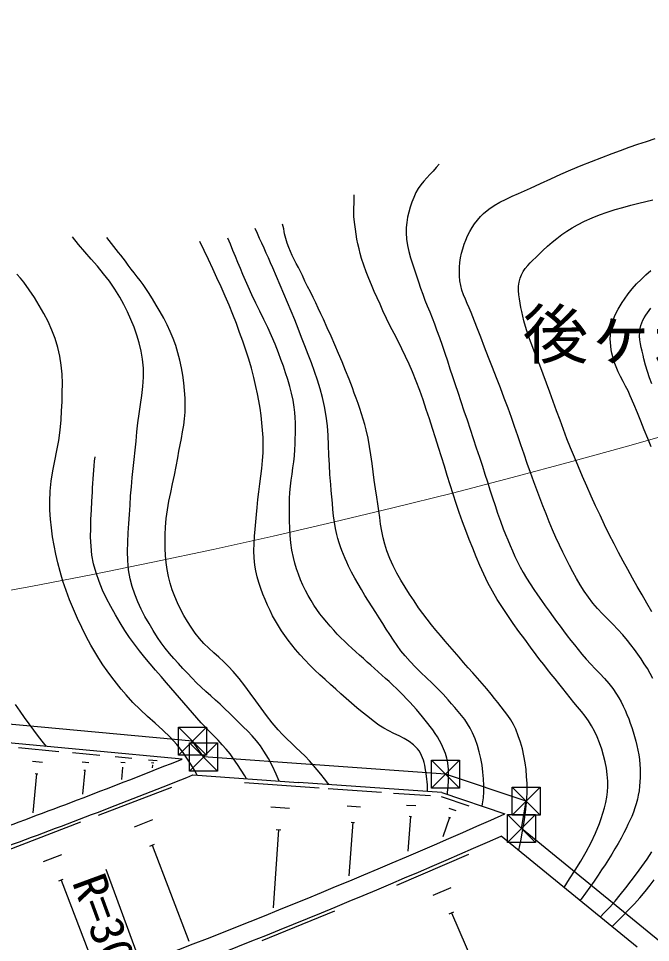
# Model space of a CAD drawing. Units: millimetres, scale not verified. Extents: x 40000 to 680000, y 20000 to 380000.
# Drawn here: x 400419 to 434157, y 291500 to 340855 of the extents above; entities that cross this region are included whole.
import ezdxf
from ezdxf.enums import TextEntityAlignment as Align

# ---------------------------------------------------------------- set-up
doc = ezdxf.new("R2010")
doc.units = ezdxf.units.MM
doc.header["$LTSCALE"] = 1000
for name, color, linetype, lineweight in [('M-BGD', 7, 'Continuous', 25), ('M-BMK-ROW', 30, 'Continuous', 25), ('M-STR-HTXT', 7, 'Continuous', 13)]:
    doc.layers.add(name, color=color, linetype=linetype, lineweight=lineweight)
doc.styles.add('ＭＳ ゴシック', font='')
doc.styles.get('ＭＳ ゴシック').set_extended_font_data('MS Gothic')

msp = doc.modelspace()

# ---------------------------------------------------------------- linework, layer by layer
at = {"layer": 'M-BGD'}
for p, q in [((409158, 301298), (396361, 302491)), ((400420, 301912), (402576, 301711)), ((403308, 301642), (404759, 301507)), ((401168, 301189), (401707, 301139)), ((403812, 301157), (404174, 301123)), ((405577, 301431), (406474, 301347)), ((405888, 301131), (406112, 301110)), ((407360, 301265), (407821, 301222)), ((407520, 301110), (407635, 301100)), ((403952, 300705), (403833, 299426)), ((403907, 300709), (403998, 300700)), ((405975, 300851), (405916, 300214)), ((405947, 300854), (406003, 300849)), ((407550, 300968), (407579, 300965)), ((407565, 300967), (407552, 300832)), ((401377, 300518), (401182, 298424)), ((401310, 300524), (401445, 300511)), ((409726, 300448), (415372, 300048)), ((404683, 298301), (408608, 299805)), ((412487, 300051), (416465, 299769)), ((423014, 299504), (415372, 300048)), ((416958, 299734), (419804, 299532)), ((420441, 299486), (422404, 299347)), ((422988, 299302), (424457, 298808)), ((423014, 299504), (426386, 298370)), ((413894, 298752), (414888, 298681)), ((417965, 298804), (418676, 298754)), ((421135, 298845), (421626, 298810)), ((423390, 298676), (423758, 298552)), ((421339, 298239), (421207, 296387)), ((421277, 298243), (421400, 298234)), ((423426, 298173), (423079, 297143)), ((423380, 298189), (423472, 298158)), ((399828, 296439), (403747, 297942)), ((406607, 297687), (407588, 298064)), ((418260, 297926), (418056, 295062)), ((418171, 297932), (418349, 297919)), ((414306, 297523), (414010, 293361)), ((414182, 297532), (414430, 297515)), ((433448, 291243), (426181, 297185)), ((407426, 296651), (407671, 296745)), ((407549, 296698), (409514, 291572)), ((401748, 295827), (402728, 296202)), ((420617, 294562), (424464, 296225)), ((415442, 267246), (405093, 295405)), ((402567, 294792), (402812, 294886)), ((402689, 294839), (404651, 289720)), ((422559, 294032), (423520, 294447)), ((413421, 291602), (417308, 293190)), ((423418, 293033), (423659, 293137)), ((423538, 293085), (425704, 288074))]:
    msp.add_line(p, q, dxfattribs=at)
for points in [[(434284, 305596), (434141, 305867), (433989, 306132), (433827, 306392), (433657, 306647), (433481, 306899), (433300, 307147), (433115, 307392), (432928, 307634), (432681, 307934), (432419, 308222), (432148, 308502), (431873, 308779), (431600, 309057), (431334, 309341), (431080, 309634), (430843, 309942), (430619, 310269), (430407, 310604), (430206, 310946), (430013, 311293), (429828, 311645), (429649, 312001), (429475, 312358), (429303, 312716), (429111, 313131), (428928, 313551), (428753, 313974), (428583, 314400), (428418, 314828), (428256, 315257), (428095, 315686), (427934, 316115), (427754, 316602), (427579, 317092), (427408, 317582), (427240, 318074), (427072, 318565), (426902, 319056), (426730, 319547), (426554, 320035), (426351, 320580), (426145, 321123), (425936, 321666), (425726, 322208), (425515, 322749), (425304, 323291), (425094, 323833), (424886, 324376), (424681, 324920), (424586, 325157), (424483, 325393), (424377, 325628), (424273, 325864), (424176, 326102), (424093, 326343), (424027, 326587), (423984, 326838), (423962, 327083), (423956, 327331), (423964, 327579), (423986, 327827), (424022, 328074), (424072, 328318), (424134, 328558), (424210, 328793), (424297, 329022), (424396, 329248), (424508, 329469), (424632, 329683), (424768, 329890), (424917, 330087), (425077, 330273), (425249, 330446), (425521, 330673), (425814, 330873), (426122, 331050), (426443, 331210), (426771, 331359), (427103, 331503), (427433, 331646), (427758, 331796), (428292, 332048), (428828, 332294), (429368, 332534), (429910, 332768), (430455, 332996), (431003, 333217), (431553, 333431), (432105, 333639), (432562, 333807), (433019, 333973), (433479, 334134), (433940, 334290), (434403, 334437)], [(422880, 333075), (422720, 332888), (422552, 332706), (422381, 332525), (422212, 332343), (422049, 332158), (421895, 331966), (421756, 331765), (421636, 331552), (421519, 331301), (421415, 331042), (421325, 330777), (421249, 330508), (421190, 330235), (421146, 329959), (421120, 329682), (421111, 329406), (421130, 329069), (421179, 328736), (421251, 328406), (421343, 328078), (421447, 327752), (421557, 327427), (421668, 327104), (421774, 326781), (421881, 326457), (421997, 326137), (422118, 325818), (422243, 325501), (422370, 325184), (422496, 324867), (422620, 324550), (422738, 324230), (422885, 323815), (423030, 323399), (423172, 322982), (423313, 322564), (423452, 322146), (423591, 321728), (423731, 321310), (423870, 320893), (424036, 320399), (424200, 319904), (424365, 319410), (424528, 318915), (424692, 318421), (424856, 317926), (425020, 317432), (425184, 316937), (425321, 316519), (425455, 316100), (425587, 315680), (425720, 315260), (425856, 314842), (425997, 314425), (426144, 314011), (426300, 313600), (426418, 313302), (426539, 313005), (426662, 312710), (426791, 312416), (426923, 312124), (427062, 311836), (427207, 311551), (427360, 311269), (427539, 310961), (427727, 310657), (427923, 310358), (428124, 310063), (428330, 309770), (428539, 309480), (428749, 309190), (428958, 308900), (429144, 308645), (429332, 308392), (429521, 308139), (429713, 307889), (429907, 307639), (430102, 307392), (430299, 307145), (430498, 306900), (430727, 306632), (430966, 306372), (431209, 306116), (431453, 305860), (431693, 305601), (431925, 305336), (432143, 305060), (432344, 304772), (432471, 304563), (432590, 304349), (432701, 304131), (432805, 303908), (432901, 303682), (432992, 303453), (433076, 303223), (433156, 302991), (433233, 302750), (433306, 302507), (433372, 302263), (433432, 302016), (433484, 301768), (433528, 301519), (433562, 301268), (433586, 301017), (433599, 300783), (433605, 300548), (433603, 300312), (433592, 300077), (433572, 299843), (433544, 299609), (433506, 299378), (433459, 299148), (433399, 298916), (433327, 298687), (433245, 298461), (433154, 298238), (433057, 298018), (432954, 297799), (432849, 297582), (432741, 297367), (432588, 297073), (432428, 296783), (432260, 296497), (432087, 296214), (431909, 295933), (431729, 295655), (431546, 295377), (431362, 295101), (431142, 294776), (430915, 294455), (430685, 294137), (430452, 293821), (430393, 293741)], [(429544, 294436), (429838, 294897), (430141, 295373), (430437, 295853), (430721, 296340), (430985, 296834), (431226, 297340), (431436, 297860), (431532, 298132), (431620, 298409), (431698, 298690), (431764, 298973), (431817, 299259), (431854, 299546), (431874, 299834), (431874, 300122), (431851, 300468), (431805, 300812), (431739, 301154), (431655, 301493), (431553, 301828), (431436, 302157), (431304, 302480), (431160, 302796), (431012, 303072), (430845, 303336), (430663, 303590), (430469, 303838), (430268, 304082), (430065, 304324), (429864, 304567), (429670, 304814), (429471, 305072), (429269, 305328), (429065, 305582), (428861, 305836), (428658, 306090), (428456, 306345), (428257, 306603), (428061, 306863), (427753, 307280), (427444, 307696), (427136, 308113), (426833, 308533), (426537, 308958), (426250, 309389), (425976, 309827), (425717, 310275), (425482, 310720), (425261, 311172), (425052, 311630), (424854, 312093), (424664, 312560), (424480, 313030), (424300, 313501), (424123, 313972), (423945, 314463), (423778, 314957), (423618, 315453), (423464, 315952), (423311, 316451), (423159, 316950), (423003, 317449), (422842, 317945), (422676, 318452), (422513, 318960), (422351, 319469), (422186, 319977), (422017, 320483), (421841, 320987), (421656, 321487), (421459, 321983), (421279, 322398), (421086, 322808), (420885, 323214), (420679, 323618), (420471, 324021), (420265, 324425), (420065, 324832), (419875, 325243), (419720, 325588), (419564, 325933), (419410, 326278), (419260, 326625), (419115, 326975), (418978, 327327), (418852, 327682), (418737, 328042), (418666, 328297), (418600, 328553), (418541, 328811), (418488, 329070), (418441, 329331), (418401, 329593), (418367, 329855), (418339, 330118), (418327, 330281), (418322, 330445), (418322, 330609), (418325, 330773), (418331, 330937), (418337, 331101), (418341, 331265), (418344, 331429)], [(434222, 309167), (433968, 309618), (433711, 310068), (433453, 310517), (433197, 310967), (432942, 311418), (432692, 311872), (432447, 312328), (432210, 312788), (431957, 313295), (431708, 313805), (431464, 314318), (431225, 314832), (430990, 315348), (430759, 315867), (430533, 316387), (430310, 316908), (430091, 317432), (429892, 317920), (429699, 318411), (429511, 318904), (429327, 319398), (429145, 319894), (428966, 320390), (428787, 320887), (428609, 321383), (428431, 321857), (428244, 322329), (428055, 322800), (427870, 323273), (427693, 323748), (427533, 324227), (427393, 324712), (427281, 325204), (427237, 325424), (427194, 325648), (427155, 325874), (427126, 326100), (427111, 326325), (427113, 326549), (427139, 326769), (427191, 326984), (427264, 327167), (427359, 327339), (427473, 327502), (427601, 327657), (427739, 327807), (427883, 327951), (428029, 328092), (428173, 328232), (428409, 328462), (428652, 328686), (428902, 328903), (429158, 329112), (429422, 329311), (429692, 329500), (429970, 329677), (430255, 329842), (430641, 330037), (431037, 330213), (431441, 330372), (431851, 330515), (432266, 330646), (432685, 330767), (433105, 330881), (433525, 330989), (433907, 331082), (434290, 331166)], [(427119, 296418), (427123, 296435), (427229, 296939), (427328, 297445), (427416, 297953), (427488, 298462), (427540, 298973), (427567, 299484), (427565, 299996), (427545, 300366), (427511, 300737), (427463, 301106), (427398, 301474), (427317, 301837), (427218, 302196), (427100, 302547), (426963, 302891), (426839, 303148), (426695, 303394), (426537, 303632), (426366, 303863), (426188, 304090), (426006, 304314), (425824, 304537), (425645, 304762), (425411, 305053), (425172, 305338), (424927, 305620), (424680, 305900), (424431, 306178), (424183, 306457), (423938, 306738), (423696, 307022), (423450, 307312), (423201, 307601), (422953, 307890), (422706, 308180), (422463, 308473), (422226, 308770), (421997, 309073), (421778, 309384), (421534, 309745), (421293, 310110), (421059, 310480), (420833, 310854), (420619, 311235), (420420, 311623), (420240, 312018), (420080, 312423), (419970, 312769), (419881, 313121), (419810, 313478), (419752, 313838), (419701, 314200), (419653, 314563), (419603, 314926), (419547, 315286), (419475, 315736), (419412, 316188), (419353, 316640), (419294, 317093), (419231, 317545), (419161, 317995), (419078, 318443), (418980, 318888), (418907, 319173), (418826, 319456), (418738, 319737), (418645, 320016), (418548, 320295), (418448, 320572), (418345, 320848), (418242, 321124), (418065, 321588), (417881, 322051), (417693, 322511), (417501, 322969), (417305, 323426), (417105, 323881), (416903, 324335), (416699, 324789), (416564, 325082), (416425, 325375), (416284, 325666), (416141, 325956), (415998, 326246), (415855, 326536), (415712, 326826), (415572, 327118), (415467, 327332), (415359, 327546), (415250, 327759), (415142, 327973), (415037, 328188), (414937, 328405), (414845, 328625), (414761, 328848), (414721, 328973), (414686, 329099), (414655, 329226), (414627, 329354), (414601, 329483), (414575, 329612), (414549, 329740), (414520, 329868)], [(425166, 298780), (425190, 298911), (425234, 299233), (425260, 299555), (425263, 299879), (425245, 300241), (425211, 300604), (425162, 300965), (425097, 301324), (425014, 301680), (424914, 302029), (424795, 302372), (424656, 302706), (424533, 302949), (424393, 303182), (424238, 303406), (424071, 303624), (423896, 303836), (423717, 304045), (423536, 304252), (423357, 304459), (423082, 304765), (422794, 305060), (422497, 305347), (422198, 305630), (421899, 305914), (421605, 306203), (421321, 306502), (421052, 306813), (420836, 307087), (420629, 307369), (420430, 307656), (420236, 307947), (420046, 308242), (419860, 308538), (419674, 308835), (419489, 309132), (419297, 309435), (419105, 309738), (418914, 310042), (418727, 310348), (418543, 310656), (418367, 310968), (418198, 311284), (418039, 311605), (417944, 311809), (417853, 312014), (417766, 312222), (417683, 312432), (417606, 312643), (417535, 312856), (417471, 313072), (417414, 313289), (417342, 313619), (417285, 313951), (417240, 314286), (417204, 314622), (417173, 314960), (417145, 315297), (417117, 315635), (417086, 315972), (417043, 316492), (417015, 317014), (416994, 317537), (416974, 318060), (416947, 318582), (416907, 319102), (416847, 319620), (416759, 320133), (416652, 320607), (416523, 321075), (416379, 321538), (416221, 321999), (416054, 322456), (415881, 322912), (415707, 323367), (415535, 323822), (415356, 324292), (415171, 324759), (414981, 325225), (414786, 325689), (414589, 326151), (414390, 326613), (414191, 327075), (413991, 327537), (413877, 327800), (413761, 328063), (413644, 328325), (413526, 328587), (413408, 328849), (413290, 329110), (413172, 329372), (413054, 329634)], [(414326, 300122), (414171, 300496), (413972, 300916), (413756, 301325), (413524, 301722), (413334, 302006), (413125, 302276), (412900, 302534), (412664, 302784), (412420, 303027), (412172, 303267), (411924, 303507), (411680, 303749), (411437, 303989), (411188, 304223), (410935, 304453), (410681, 304681), (410427, 304910), (410175, 305142), (409929, 305378), (409689, 305622), (409443, 305881), (409196, 306141), (408952, 306403), (408713, 306670), (408480, 306941), (408256, 307219), (408043, 307505), (407843, 307800), (407612, 308167), (407387, 308540), (407172, 308920), (406971, 309307), (406788, 309701), (406626, 310102), (406488, 310511), (406379, 310929), (406294, 311412), (406250, 311899), (406237, 312390), (406248, 312884), (406275, 313380), (406311, 313875), (406347, 314370), (406377, 314862), (406405, 315352), (406444, 315841), (406490, 316330), (406542, 316818), (406595, 317306), (406649, 317794), (406699, 318282), (406745, 318771), (406797, 319257), (406864, 319744), (406936, 320231), (407004, 320718), (407058, 321205), (407090, 321691), (407089, 322177), (407046, 322661), (406971, 323094), (406868, 323522), (406741, 323946), (406592, 324363), (406424, 324774), (406239, 325178), (406040, 325574), (405830, 325962), (405566, 326399), (405274, 326818), (404961, 327223), (404634, 327618), (404299, 328008), (403961, 328396), (403628, 328787), (403305, 329185)], [(416995, 299932), (416941, 300008), (416755, 300251), (416563, 300490), (416368, 300726), (416172, 300959), (415949, 301210), (415715, 301451), (415474, 301685), (415229, 301915), (414984, 302145), (414741, 302377), (414505, 302616), (414278, 302863), (413962, 303238), (413661, 303625), (413368, 304019), (413080, 304417), (412792, 304815), (412499, 305209), (412198, 305596), (411884, 305973), (411638, 306237), (411379, 306490), (411112, 306736), (410842, 306980), (410577, 307226), (410320, 307480), (410077, 307746), (409855, 308030), (409643, 308336), (409440, 308651), (409249, 308974), (409071, 309304), (408907, 309641), (408760, 309985), (408630, 310334), (408519, 310690), (408429, 311053), (408359, 311422), (408309, 311794), (408275, 312170), (408256, 312547), (408250, 312924), (408255, 313301), (408269, 313677), (408305, 314146), (408368, 314612), (408450, 315076), (408545, 315539), (408647, 316000), (408749, 316462), (408844, 316925), (408927, 317390), (408986, 317736), (409051, 318083), (409118, 318429), (409181, 318776), (409237, 319124), (409282, 319472), (409311, 319821), (409320, 320172), (409309, 320579), (409284, 320987), (409244, 321395), (409189, 321800), (409119, 322204), (409032, 322603), (408930, 322999), (408812, 323388), (408678, 323762), (408524, 324128), (408353, 324488), (408169, 324841), (407974, 325190), (407772, 325535), (407564, 325876), (407355, 326214), (407214, 326432), (407067, 326646), (406915, 326856), (406759, 327063), (406601, 327269), (406441, 327474), (406282, 327679), (406124, 327885), (406003, 328045), (405880, 328205), (405757, 328364), (405633, 328523), (405509, 328682), (405386, 328840), (405262, 328999), (405138, 329158)], [(422258, 299558), (422245, 299922), (422203, 300383), (422131, 300840), (422103, 300973), (422071, 301107), (422033, 301239), (421987, 301369), (421935, 301495), (421873, 301616), (421802, 301731), (421721, 301838), (421509, 302051), (421271, 302232), (421013, 302389), (420742, 302532), (420464, 302668), (420187, 302805), (419918, 302952), (419663, 303117), (419361, 303340), (419063, 303569), (418770, 303804), (418481, 304043), (418194, 304286), (417911, 304533), (417630, 304782), (417351, 305034), (417071, 305287), (416790, 305540), (416512, 305796), (416236, 306055), (415966, 306320), (415703, 306590), (415448, 306868), (415203, 307155), (415010, 307397), (414821, 307644), (414639, 307895), (414464, 308152), (414296, 308413), (414137, 308679), (413987, 308950), (413847, 309227), (413710, 309518), (413580, 309813), (413458, 310113), (413347, 310416), (413248, 310723), (413162, 311033), (413091, 311347), (413037, 311663), (412997, 312045), (412984, 312429), (412992, 312814), (413015, 313200), (413048, 313586), (413086, 313972), (413123, 314357), (413154, 314742), (413191, 315160), (413240, 315577), (413296, 315993), (413353, 316409), (413406, 316825), (413449, 317242), (413477, 317660), (413484, 318078), (413473, 318471), (413450, 318863), (413415, 319255), (413370, 319646), (413315, 320036), (413250, 320425), (413177, 320812), (413096, 321196), (412981, 321687), (412851, 322173), (412708, 322657), (412555, 323138), (412393, 323616), (412223, 324091), (412048, 324565), (411869, 325036), (411670, 325534), (411459, 326027), (411240, 326517), (411014, 327004), (410785, 327489), (410554, 327974), (410326, 328460), (410102, 328948)], [(423318, 299402), (423329, 299515), (423355, 299828), (423374, 300140), (423381, 300452), (423371, 300763), (423339, 301073), (423316, 301206), (423286, 301338), (423250, 301469), (423209, 301598), (423162, 301726), (423111, 301852), (423055, 301976), (422997, 302098), (422893, 302293), (422780, 302484), (422659, 302669), (422532, 302852), (422401, 303031), (422265, 303207), (422128, 303382), (421990, 303555), (421827, 303754), (421659, 303950), (421488, 304143), (421314, 304333), (421137, 304520), (420958, 304706), (420777, 304889), (420595, 305071), (420406, 305254), (420213, 305433), (420018, 305610), (419821, 305784), (419623, 305957), (419426, 306131), (419229, 306306), (419034, 306483), (418832, 306667), (418628, 306849), (418423, 307031), (418219, 307214), (418018, 307398), (417820, 307587), (417626, 307779), (417438, 307977), (417246, 308187), (417057, 308400), (416870, 308615), (416688, 308834), (416513, 309057), (416344, 309286), (416185, 309521), (416037, 309762), (415885, 310033), (415740, 310310), (415605, 310591), (415480, 310878), (415365, 311168), (415263, 311462), (415172, 311760), (415096, 312061), (415018, 312449), (414961, 312840), (414921, 313234), (414897, 313629), (414884, 314027), (414881, 314424), (414885, 314821), (414892, 315217), (414907, 315545), (414937, 315872), (414978, 316198), (415023, 316524), (415070, 316849), (415113, 317175), (415148, 317502), (415171, 317829), (415184, 318113), (415196, 318397), (415205, 318682), (415209, 318966), (415206, 319251), (415195, 319534), (415173, 319817), (415138, 320098), (415074, 320470), (414994, 320840), (414900, 321207), (414795, 321571), (414681, 321933), (414559, 322292), (414431, 322649), (414301, 323005), (414123, 323456), (413930, 323901), (413726, 324342), (413515, 324779), (413301, 325216), (413087, 325652), (412878, 326091), (412677, 326533), (412537, 326854), (412400, 327176), (412264, 327498), (412130, 327821), (411996, 328145), (411863, 328468), (411729, 328792), (411595, 329115)], [(434199, 317975), (434011, 318428), (433826, 318883), (433642, 319339), (433458, 319794), (433271, 320248), (433078, 320700), (432959, 320959), (432830, 321215), (432696, 321470), (432564, 321724), (432437, 321981), (432321, 322242), (432221, 322507), (432142, 322780), (432099, 322970), (432064, 323162), (432036, 323356), (432018, 323551), (432010, 323746), (432013, 323940), (432029, 324134), (432058, 324325), (432105, 324532), (432167, 324736), (432242, 324936), (432329, 325132), (432426, 325323), (432532, 325511), (432645, 325693), (432763, 325870), (432967, 326148), (433185, 326416), (433416, 326673), (433659, 326920), (433910, 327159), (434169, 327390)], [(409959, 300432), (409807, 300713), (409616, 301032), (409414, 301344), (409205, 301648), (408873, 302073), (408508, 302470), (408120, 302848), (407718, 303214), (407312, 303576), (406911, 303944), (406525, 304324), (406162, 304725), (405903, 305038), (405650, 305355), (405402, 305678), (405161, 306005), (404928, 306338), (404704, 306677), (404491, 307022), (404288, 307374), (404035, 307845), (403793, 308324), (403563, 308809), (403347, 309300), (403146, 309798), (402960, 310300), (402791, 310809), (402638, 311322), (402518, 311779), (402410, 312240), (402316, 312705), (402237, 313173), (402173, 313642), (402126, 314114), (402097, 314586), (402086, 315058), (402107, 315606), (402169, 316150), (402258, 316693), (402362, 317234), (402471, 317776), (402570, 318318), (402649, 318862), (402696, 319409), (402720, 319896), (402743, 320385), (402759, 320875), (402761, 321365), (402745, 321853), (402704, 322337), (402634, 322816), (402527, 323288), (402382, 323757), (402207, 324215), (402004, 324664), (401777, 325103), (401530, 325532), (401266, 325952), (400989, 326362), (400702, 326762), (400525, 326987), (400335, 327200)], [(434232, 321340), (434111, 321669), (433999, 322001), (433897, 322336), (433808, 322674), (433759, 322874), (433709, 323077), (433663, 323280), (433623, 323485), (433593, 323689), (433578, 323894), (433581, 324098), (433605, 324300), (433640, 324449), (433689, 324593), (433752, 324734), (433824, 324871), (433904, 325005), (433990, 325135), (434079, 325263), (434169, 325388)], [(412589, 300245), (412496, 300407), (412304, 300714), (412105, 301015), (411902, 301312), (411711, 301573), (411507, 301822), (411292, 302064), (411071, 302301), (410846, 302534), (410620, 302767), (410397, 303002), (410179, 303241), (409944, 303506), (409709, 303770), (409474, 304034), (409240, 304298), (409006, 304564), (408774, 304830), (408544, 305099), (408316, 305369), (408029, 305710), (407738, 306048), (407447, 306387), (407159, 306729), (406878, 307075), (406606, 307428), (406347, 307789), (406103, 308162), (405845, 308582), (405592, 309009), (405348, 309441), (405118, 309881), (404907, 310328), (404718, 310784), (404557, 311248), (404428, 311722), (404341, 312192), (404290, 312666), (404270, 313145), (404272, 313626), (404289, 314108), (404315, 314591), (404341, 315074), (404361, 315554), (404370, 315790), (404384, 316026), (404402, 316262), (404422, 316497), (404443, 316733), (404464, 316968), (404485, 317204), (404504, 317440)], [(401922, 301972), (401759, 302173), (401495, 302504), (401236, 302838), (400984, 303178), (400742, 303520), (400503, 303864), (400268, 304212)], [(431477, 292855), (431691, 293078), (431981, 293393), (432264, 293713), (432537, 294043), (432834, 294415), (433129, 294791), (433418, 295171), (433699, 295557), (433970, 295950), (434227, 296351)], [(432101, 292344), (432096, 292339), (432401, 292644), (432705, 292951), (433006, 293260), (433301, 293574), (433590, 293894), (433870, 294221), (434140, 294557), (434354, 294841)]]:
    msp.add_lwpolyline(points, dxfattribs=at)
for radius, start, end in [(374683, 290.14733, 291.77838), (375683, 290.14108, 291.81067), (384083, 290.08932, 294.0034), (385083, 290.08324, 293.90385)]:
    msp.add_arc((270144, 649239), radius, start, end, dxfattribs=at)
at = {"layer": 'M-BMK-ROW'}
for p, q in [((408963, 301501), (408963, 303001)), ((408963, 303001), (410463, 303001)), ((410463, 303001), (408963, 301501)), ((410463, 301501), (408963, 303001)), ((410463, 303001), (410463, 301501)), ((409550, 300660), (409550, 302160)), ((409550, 302160), (411050, 302160)), ((411050, 302160), (409550, 300660)), ((411050, 300660), (409550, 302160)), ((411050, 302160), (411050, 300660)), ((410463, 301501), (408963, 301501)), ((422462, 299743), (422462, 301243)), ((422462, 301243), (423962, 301243)), ((423962, 301243), (422462, 299743)), ((423962, 299743), (422462, 301243)), ((423962, 301243), (423962, 299743)), ((411050, 300660), (409550, 300660)), ((423962, 299743), (422462, 299743)), ((426767, 298295), (426767, 299795)), ((426767, 299795), (428267, 299795)), ((428267, 299795), (426767, 298295)), ((428267, 298295), (426767, 299795)), ((428267, 299795), (428267, 298295)), ((426516, 296840), (426516, 298340)), ((426516, 298340), (428016, 298340)), ((428016, 298340), (426516, 296840)), ((428016, 296840), (426516, 298340)), ((428267, 298295), (426767, 298295)), ((428016, 298340), (428016, 296840)), ((428016, 296840), (426516, 296840))]:
    msp.add_line(p, q, dxfattribs=at)
for points in [[(409713, 302251), (396413, 303490), (388620, 303590), (386979, 305644), (384072, 307546)], [(427203, 277199), (428695, 283092), (429670, 286942), (435038, 291234), (427266, 297590), (427517, 299045), (423212, 300493), (410300, 301410), (409713, 302251)]]:
    msp.add_lwpolyline(points, dxfattribs=at)
at = {"layer": 'M-STR-HTXT'}
msp.add_arc((331107, 679112), 375169, 237.96838, 302.59019, dxfattribs=at)

# ---------------------------------------------------------------- texts
at = {"layer": 'M-BGD', "style": 'ＭＳ ゴシック'}
msp.add_text('後ヶ迫', height=2566, dxfattribs=at).set_placement((432584, 323990), align=Align.MIDDLE_CENTER)
msp.add_text('R=300', height=1833, rotation=290.178, dxfattribs=at).set_placement((402747, 294542), align=Align.BOTTOM_LEFT)

doc.saveas('drawing.dxf')
